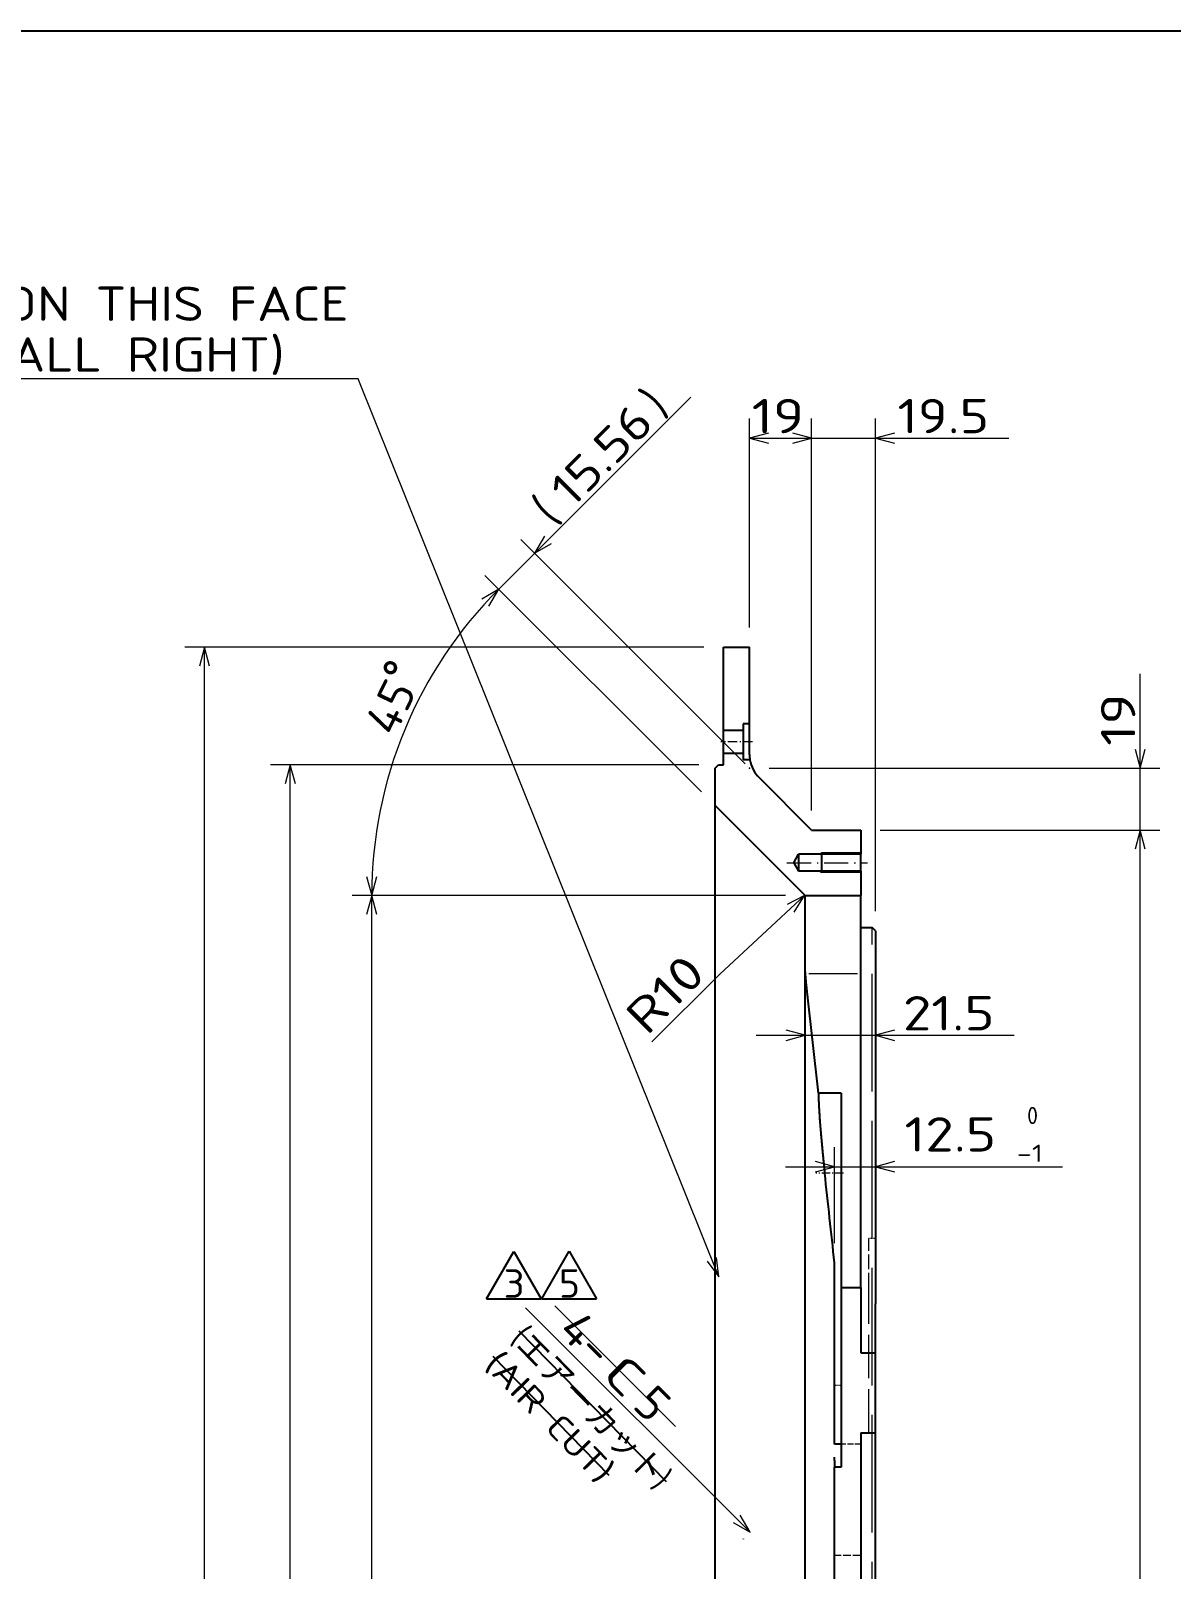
# Model space of a CAD drawing. Extents: x 0 to 894, y -8 to 586.
# Drawn here: x 258.6 to 374.9, y 417 to 574 of the extents above; entities that cross this region are included whole.
import ezdxf
from ezdxf.enums import TextEntityAlignment as Align

# ---------------------------------------------------------------- set-up
doc = ezdxf.new("R2010")
doc.units = 0
doc.linetypes.add('DASHDOT', pattern=[18.5, 12, -3, 0.5, -3])
doc.linetypes.add('DASHED', pattern=[15, 12, -3])
doc.layers.get('0').update_dxf_attribs({"lineweight": 13})
doc.styles.get("Standard").update_dxf_attribs({"font": 'isocp.shx'})
doc.dimstyles.get("Standard").update_dxf_attribs({"dimtxt": 2.5, "dimasz": 2.5, "dimexe": 1.25, "dimexo": 0.625, "dimtad": 1, "dimcen": 2.5, "dimadec": 0, "dimazin": 0, "dimtfac": 1, "dimtmove": 0, "dimatfit": 0, "dimfxl": 1, "dimarcsym": 0})

# ---------------------------------------------------------------- blocks, each defined once
blk = doc.blocks.new('*D51')
at = {"color": 7, "lineweight": 13}
for p, q in [((337.549405, 476.504481), (337.549405, 469.502396)), ((332.549405, 471.502396), (358.867274, 471.502396))]:
    blk.add_line(p, q, dxfattribs=at)
for points in [[(335.617554, 470.984756), (337.549405, 471.502396), (335.617554, 472.020035)], [(346.647924, 472.020035), (344.716072, 471.502396), (346.647924, 470.984756)]]:
    blk.add_lwpolyline(points, dxfattribs=at)
at = {"color": 7, "lineweight": 13, "width": 0.836938}
blk.add_text('21.5', height=3.5, dxfattribs=at).set_placement((347.521464, 472.002396), (356.867274, 472.002396), align=Align.FIT)
blk = doc.blocks.new('*D52')
at = {"color": 7, "lineweight": 13}
for p, q in [((340.549405, 450.298742), (340.549405, 460.087692)), ((335.549405, 458.087692), (363.806511, 458.087692))]:
    blk.add_line(p, q, dxfattribs=at)
for points in [[(338.617554, 457.570053), (340.549405, 458.087692), (338.617554, 458.605331)], [(346.647924, 458.605331), (344.716072, 458.087692), (346.647924, 457.570053)]]:
    blk.add_lwpolyline(points, dxfattribs=at)
for s, height, width, p, p2 in [('12.5', 3.5, 0.836938, (347.683606, 459.63769), (357.029416, 459.63769)), (' 0', 1.75, 0.685679, (359.129415, 462.437688), (361.30073, 462.437688)), ('-1', 1.75, 0.868247, (359.129417, 458.587692), (361.806511, 458.587692))]:
    blk.add_text(s, height=height, dxfattribs=dict(at, width=width)).set_placement(p, p2, align=Align.FIT)
blk = doc.blocks.new('*D53')
at = {"color": 7, "lineweight": 13}
for p, q in [((306.299405, 517.017563), (325.901573, 536.619736)), ((331.444836, 499.20547), (308.551858, 522.098434)), ((326.968525, 496.348445), (304.885193, 518.431768))]:
    blk.add_line(p, q, dxfattribs=at)
blk.add_lwpolyline([(310.966072, 522.416285), (309.966072, 520.68423), (311.698123, 521.68423)], dxfattribs=at)
for s, p in [(')', (323.017967, 534.443242)), ('(', (311.924565, 523.349838))]:
    blk.add_text(s, height=3.5, rotation=45.000001, dxfattribs=at).set_placement(p)
at = {"color": 7, "lineweight": 13, "width": 0.8352}
blk.add_text('15.56', height=3.5, rotation=45.000023, dxfattribs=at).set_placement((313.747513, 525.172775), (322.31086, 533.73613), align=Align.FIT)
blk = doc.blocks.new('*D54')
at = {"color": 7, "lineweight": 13}
for p, q in [((326.968525, 496.348445), (304.885193, 518.431768)), ((335.549405, 485.767563), (291.355232, 485.767563))]:
    blk.add_line(p, q, dxfattribs=at)
for points in [[(305.299405, 515.285507), (306.299405, 517.017563), (304.567355, 516.017563)], [(292.837593, 487.699417), (293.355232, 485.767563), (293.872869, 487.699417)]]:
    blk.add_lwpolyline(points, dxfattribs=at)
blk.add_arc((337.549405, 485.767563), 44.194173, 135, 180.000009, dxfattribs=at)
blk.add_text('%%d', height=3.5, rotation=63.929922, dxfattribs=at).set_placement((297.386276, 506.968898))
at = {"color": 7, "lineweight": 13, "width": 0.868248}
blk.add_text('45', height=3.5, rotation=63.929958, dxfattribs=at).set_placement((295.662051, 501.851832), (298.015058, 506.66128), align=Align.FIT)
blk = doc.blocks.new('*D55')
at = {"color": 7, "lineweight": 13}
for p, q in [((335.549405, 485.767563), (291.355232, 485.767563)), ((293.355232, 165.767563), (293.355232, 485.767563)), ((335.549405, 165.767563), (291.355232, 165.767563))]:
    blk.add_line(p, q, dxfattribs=at)
for points in [[(293.872869, 483.835709), (293.355232, 485.767563), (292.837593, 483.835709)], [(292.837593, 167.699417), (293.355232, 165.767563), (293.872869, 167.699417)]]:
    blk.add_lwpolyline(points, dxfattribs=at)
at = {"color": 7, "lineweight": 13, "width": 0.854609}
blk.add_text('960', height=3.5, rotation=90, dxfattribs=at).set_placement((292.855232, 323.491503), (292.855232, 331.610289), align=Align.FIT)
at = {"color": 7, "lineweight": 13}
blk.add_text('%%c', height=3.5, rotation=90.000003, dxfattribs=at).set_placement((292.855232, 319.924836))
blk = doc.blocks.new('*D56')
at = {"color": 7, "lineweight": 13}
for p, q in [((326.716072, 499.100896), (283.049405, 499.100896)), ((285.049405, 152.43423), (285.049405, 499.100896)), ((326.716072, 152.43423), (283.049405, 152.43423))]:
    blk.add_line(p, q, dxfattribs=at)
for points in [[(285.567044, 497.169052), (285.049405, 499.100896), (284.531766, 497.169052)], [(284.531766, 154.366074), (285.049405, 152.43423), (285.567044, 154.366074)]]:
    blk.add_lwpolyline(points, dxfattribs=at)
for s, height, width, p, p2 in [('-0.1', 1.75, 0.836938, (280.699404, 331.706135), (280.699404, 336.379038)), ('-0.5', 1.75, 0.768149, (284.549405, 331.706135), (284.549405, 336.379038)), ('1040', 3.5, 0.848056, (283.499407, 318.722754), (283.499407, 329.606134))]:
    blk.add_text(s, height=height, rotation=90, dxfattribs=dict(at, width=width)).set_placement(p, p2, align=Align.FIT)
blk.add_text('%%c', height=3.5, rotation=90.000003, dxfattribs=at).set_placement((283.499407, 315.156087))
blk = doc.blocks.new('*D57')
at = {"color": 7, "lineweight": 13}
for p, q in [((327.216072, 511.100896), (274.306002, 511.100896)), ((276.306002, 140.43423), (276.306002, 511.100896)), ((327.216072, 140.43423), (274.306002, 140.43423))]:
    blk.add_line(p, q, dxfattribs=at)
for points in [[(276.823641, 509.169052), (276.306002, 511.100896), (275.788363, 509.169052)], [(275.788363, 142.366074), (276.306002, 140.43423), (276.823641, 142.366074)]]:
    blk.add_lwpolyline(points, dxfattribs=at)
at = {"color": 7, "lineweight": 13, "width": 0.848056}
blk.add_text('1112', height=3.5, rotation=90, dxfattribs=at).set_placement((275.806002, 321.844618), (275.806002, 332.727999), align=Align.FIT)
at = {"color": 7, "lineweight": 13}
blk.add_text('%%c', height=3.5, rotation=90.000003, dxfattribs=at).set_placement((275.806002, 318.277952))
blk = doc.blocks.new('*D69')
at = {"color": 7, "lineweight": 13}
for p, q in [((331.882739, 513.100896), (331.882739, 534.43423)), ((338.216072, 494.43423), (338.216072, 534.43423)), ((331.882739, 532.43423), (338.216072, 532.43423))]:
    blk.add_line(p, q, dxfattribs=at)
for points in [[(333.81459, 532.951869), (331.882739, 532.43423), (333.81459, 531.91659)], [(336.28422, 531.91659), (338.216072, 532.43423), (336.28422, 532.951869)]]:
    blk.add_lwpolyline(points, dxfattribs=at)
at = {"color": 7, "lineweight": 13, "width": 0.892365}
blk.add_text('19', height=3.5, dxfattribs=at).set_placement((332.102351, 532.93423), (337.456542, 532.93423), align=Align.FIT)
blk = doc.blocks.new('*D70')
at = {"color": 7, "lineweight": 13}
for p, q in [((338.216072, 494.43423), (338.216072, 534.43423)), ((344.716072, 484.15064), (344.716072, 534.43423)), ((333.216072, 532.43423), (358.31607, 532.43423))]:
    blk.add_line(p, q, dxfattribs=at)
for points in [[(336.28422, 531.91659), (338.216072, 532.43423), (336.28422, 532.951869)], [(346.647924, 532.951869), (344.716072, 532.43423), (346.647924, 531.91659)]]:
    blk.add_lwpolyline(points, dxfattribs=at)
at = {"color": 7, "lineweight": 13, "width": 0.836938}
blk.add_text('19.5', height=3.5, dxfattribs=at).set_placement((346.970263, 532.93423), (356.316073, 532.93423), align=Align.FIT)
blk = doc.blocks.new('*D71')
at = {"color": 7, "lineweight": 13}
for p, q in [((371.716072, 487.43423), (371.716072, 508.391546)), ((333.882739, 498.767563), (373.716072, 498.767563)), ((345.216072, 492.43423), (373.716072, 492.43423))]:
    blk.add_line(p, q, dxfattribs=at)
for points in [[(371.198433, 500.699407), (371.716072, 498.767563), (372.233711, 500.699407)], [(372.233711, 490.502375), (371.716072, 492.43423), (371.198433, 490.502375)]]:
    blk.add_lwpolyline(points, dxfattribs=at)
at = {"color": 7, "lineweight": 13, "width": 0.892368}
blk.add_text('19', height=3.5, rotation=90, dxfattribs=at).set_placement((371.216072, 501.037359), (371.216072, 506.391566), align=Align.FIT)
blk = doc.blocks.new('*D72')
at = {"color": 7, "lineweight": 13}
for p, q in [((345.216072, 492.43423), (373.716072, 492.43423)), ((371.716072, 159.100896), (371.716072, 492.43423)), ((345.216072, 159.100896), (373.716072, 159.100896))]:
    blk.add_line(p, q, dxfattribs=at)
for points in [[(372.233711, 490.502375), (371.716072, 492.43423), (371.198433, 490.502375)], [(371.198433, 161.03275), (371.716072, 159.100896), (372.233711, 161.03275)]]:
    blk.add_lwpolyline(points, dxfattribs=at)
for s, width, p, p2 in [('(加工基準)(MACHINING REFERENCE)', 1.072147, (371.216072, 285.542587), (371.216072, 373.101252)), ('1000', 0.848056, (371.216072, 273.659205), (371.216072, 284.542587))]:
    blk.add_text(s, height=3.5, rotation=90, dxfattribs=dict(at, width=width)).set_placement(p, p2, align=Align.FIT)

msp = doc.modelspace()

# ---------------------------------------------------------------- linework, layer by layer
at = {"color": 7, "lineweight": 25}
for p, q in [((30, 574), (821, 574)), ((329.2161, 502.6009), (329.2161, 511.1009)), ((329.2161, 511.1009), (331.8827, 511.1009)), ((331.8827, 503.2676), (331.8827, 511.1009)), ((331.2161, 502.6009), (329.2161, 502.6009)), ((329.2161, 502.4581), (329.2161, 502.6009)), ((329.2161, 500.2676), (329.2161, 502.4581)), ((331.8827, 503.2676), (331.2161, 503.2676)), ((331.2161, 503.2676), (331.2161, 502.6009)), ((331.2161, 502.6009), (331.2161, 502.4581)), ((331.2161, 502.4581), (331.2161, 500.2676)), ((331.8827, 503.0431), (331.8827, 503.2676)), ((331.8827, 500.1434), (331.8827, 503.0431)), ((329.2161, 499.1009), (329.2161, 500.2676)), ((331.2161, 500.2676), (329.2161, 500.2676)), ((331.2161, 500.2676), (331.2161, 499.6009)), ((331.928, 499.6009), (331.2161, 499.6009)), ((328.3827, 498.7676), (328.7161, 499.1009)), ((328.3827, 494.9342), (328.3827, 498.7676)), ((328.7161, 499.1009), (329.2161, 499.1009)), ((338.2161, 492.4342), (332.859, 497.7913)), ((337.5494, 485.7676), (328.3827, 494.9342)), ((328.3827, 177.3098), (328.3827, 494.9342)), ((338.2161, 492.4342), (343.2161, 492.4342)), ((343.2161, 492.4342), (343.2161, 489.9676)), ((336.3824, 489.1009), (336.8827, 489.9676)), ((336.8827, 489.9676), (336.8827, 488.6854)), ((343.2161, 489.9676), (336.8827, 489.9676)), ((339.2161, 490.1009), (339.2161, 489.9676)), ((339.2161, 489.9676), (339.2161, 488.6854)), ((343.2161, 488.6854), (343.2161, 489.9676)), ((336.3824, 489.1009), (336.8827, 488.2342)), ((336.8827, 488.6854), (336.8827, 488.2342)), ((343.2161, 488.2342), (336.8827, 488.2342)), ((339.2161, 488.6854), (339.2161, 488.2342)), ((339.2161, 488.2342), (339.2161, 488.1009)), ((343.2161, 488.2342), (343.2161, 488.6854)), ((343.2161, 488.2342), (343.2161, 485.7676)), ((337.5494, 478.5045), (337.5494, 485.7676)), ((337.5494, 485.7676), (343.2161, 485.7676)), ((343.2161, 478.5045), (343.2161, 485.7676)), ((343.2161, 482.5051), (344.3827, 482.5051)), ((344.7161, 482.1506), (344.3827, 482.5051)), ((344.7161, 482.1506), (344.7161, 444.1009)), ((337.5494, 477.7544), (337.5494, 478.5045)), ((337.5494, 410.2386), (337.5494, 477.7544)), ((343.2161, 475.3225), (343.2161, 478.5045)), ((343.2161, 449.1009), (343.2161, 475.3225)), ((341.2161, 465.5992), (338.9291, 465.5992)), ((341.2161, 465.5992), (341.2161, 449.1009)), ((305.0494, 444.6033), (307.8494, 449.4531)), ((307.8494, 449.4531), (310.6494, 444.6033)), ((310.6863, 444.6109), (313.4863, 449.4606)), ((313.4863, 449.4606), (316.2863, 444.6109)), ((341.2161, 449.1009), (341.2161, 445.7676)), ((343.2161, 445.7676), (343.2161, 449.1009)), ((340.5494, 435.7676), (340.5494, 448.2987)), ((305.0494, 444.6033), (310.6494, 444.6033)), ((310.6863, 444.6109), (316.2863, 444.6109)), ((341.2161, 445.7676), (341.2161, 427.4342)), ((341.2161, 445.7676), (343.2161, 445.7676)), ((343.2161, 445.7676), (343.2161, 439.1009)), ((344.7161, 439.1009), (344.7161, 444.1009)), ((308.3589, 441.3387), (323.3649, 425.9669)), ((305.7013, 438.7445), (317.5442, 426.6128)), ((343.2161, 439.1009), (344.7161, 439.1009)), ((344.7161, 430.9342), (344.7161, 439.1009)), ((340.5494, 429.7676), (340.5494, 435.7676)), ((343.2161, 430.9342), (343.2161, 415.6009)), ((343.2161, 430.9342), (344.7161, 430.9342)), ((344.7161, 425.9342), (344.7161, 430.9342)), ((340.5494, 429.7657), (340.5494, 429.7676)), ((341.2161, 429.7676), (340.5494, 429.7676)), ((340.5494, 428.1009), (340.5494, 428.4641)), ((340.5494, 428.1009), (340.5494, 427.4342)), ((340.5494, 410.7676), (340.5494, 427.4342)), ((341.2161, 427.4342), (340.5494, 427.4342)), ((344.7161, 420.6009), (344.7161, 425.9342)), ((331.2403, 420.1217), (331.2403, 420.1009)), ((344.7161, 415.6009), (344.7161, 420.6009))]:
    msp.add_line(p, q, dxfattribs=at)
at = {"color": 7, "linetype": 'DASHDOT', "lineweight": 13, "ltscale": 0.081363}
msp.add_line((332.1992, 501.4342), (328.9447, 501.4342), dxfattribs=at)
at = {"color": 7, "lineweight": 13}
for p, q in [((338.9851, 489.9676), (339.2161, 490.1009)), ((343.2161, 490.1009), (339.2161, 490.1009)), ((338.9851, 488.2342), (339.2161, 488.1009)), ((343.2161, 488.1009), (339.2161, 488.1009)), ((342.8827, 477.7742), (337.9204, 477.7742))]:
    msp.add_line(p, q, dxfattribs=at)
at = {"color": 7, "linetype": 'DASHDOT', "lineweight": 13, "ltscale": 0.205011}
msp.add_line((335.699, 489.1009), (343.8994, 489.1009), dxfattribs=at)
at = {"color": 7, "linetype": 'DASHED', "lineweight": 13}
msp.add_line((344.3827, 405.7676), (344.3827, 482.5051), dxfattribs=at)
at = {"color": 7, "linetype": 'DASHDOT', "lineweight": 13, "ltscale": 0.069962}
msp.add_line((341.4493, 457.4342), (338.6508, 457.4342), dxfattribs=at)
at = {"color": 7, "linetype": 'DASHED', "lineweight": 13, "ltscale": 0.016667}
msp.add_line((344.7161, 450.7676), (344.0494, 450.7676), dxfattribs=at)
at = {"color": 7, "linetype": 'DASHED', "lineweight": 13, "ltscale": 0.125}
msp.add_line((344.0494, 445.7676), (344.0494, 450.7676), dxfattribs=at)
at = {"color": 7, "linetype": 'DASHED', "lineweight": 13, "ltscale": 0.370833}
msp.add_line((344.0494, 430.9342), (344.0494, 445.7676), dxfattribs=at)
at = {"color": 230, "lineweight": 13}
for p, q in [((331.9304, 420.791), (309.0193, 443.7021)), ((312.0245, 443.8789), (324.3162, 431.5872))]:
    msp.add_line(p, q, dxfattribs=at)
at = {"color": 7, "linetype": 'DASHDOT', "lineweight": 13, "ltscale": 0.020005}
msp.add_line((341.2828, 435.7676), (340.4826, 435.7676), dxfattribs=at)
at = {"color": 7, "linetype": 'DASHED', "lineweight": 13, "ltscale": 0.05}
msp.add_line((343.2161, 429.7676), (341.2161, 429.7676), dxfattribs=at)
at = {"color": 7, "linetype": 'DASHED', "lineweight": 13, "ltscale": 0.066667}
msp.add_line((343.2161, 418.4342), (340.5494, 418.4342), dxfattribs=at)
at = {"color": 7, "lineweight": 13}
for points in [[(328.7569, 446.8432), (291.9837, 538.4924), (179.8051, 538.4924)], [(337.485, 485.7676), (328.8385, 477.7485), (321.9327, 470.8427)], [(336.4205, 484.0744), (337.485, 485.7676), (335.7165, 484.8334)], [(327.5571, 448.4433), (328.7569, 446.8432), (328.5179, 448.8288)]]:
    msp.add_lwpolyline(points, dxfattribs=at)
at = {"color": 7, "lineweight": 25}
for points in [[(338.9292, 465.5992, 0.000201), (337.8264, 475.3225)], [(340.5494, 448.2987, 0.000323), (339.5482, 457.4342)]]:
    msp.add_lwpolyline(points, format="xyb", dxfattribs=at)
at = {"color": 230, "lineweight": 13}
msp.add_lwpolyline([(330.1983, 421.791), (331.9304, 420.791), (330.9304, 422.5231)], dxfattribs=at)
at = {"color": 7, "lineweight": 25}
for centre, radius, start, end in [((335.1518, 500.1429), 3.2691, 179.990655, 189.543198), ((335.2161, 500.1483), 3.3334, 189.451677, 224.999903)]:
    msp.add_arc(centre, radius, start, end, dxfattribs=at)
for points, knots in [([(337.8264, 475.3225), (337.7544, 475.9552), (337.6878, 476.5904), (337.628, 477.2166), (337.5737, 477.8848), (337.5532, 478.3237), (337.5507, 478.3933), (337.5494, 478.4538), (337.5494, 478.5045)], [0, 0, 0, 0, 0, 0, 16.50984183, 16.50984183, 16.50984183, 20.0602302, 20.0602302, 20.0602302, 20.0602302, 20.0602302, 20.0602302]), ([(338.9291, 465.5992), (338.9107, 465.3816), (338.9124, 464.9932), (338.934, 464.4544), (339.0218, 462.9495), (339.182, 461.0295), (339.2921, 459.8501), (339.4151, 458.6421), (339.5482, 457.4342)], [0, 0, 0, 0, 0, 0, 23.24000895, 23.24000895, 23.24000895, 54.85838873, 54.85838873, 54.85838873, 54.85838873, 54.85838873, 54.85838873])]:
    msp.add_open_spline(points, degree=5, knots=knots, dxfattribs=at)
at = {"color": 7, "lineweight": 5}
for p in [(331.8827, 498.7676), (337.8264, 475.3225)]:
    msp.add_point(p, dxfattribs=at)

# ---------------------------------------------------------------- texts
at = {"color": 7, "lineweight": 13}
for s, height, width, p, p2 in [('PAINTING ARE UNNECESSARY ON THIS FACE', 3.5, 0.946201, (179.8051, 544.3999), (290.9837, 544.3999)), ('(ONLY THE UNDERCOATING IS ALL RIGHT)', 3.5, 0.942984, (179.8051, 539.2207), (284.4763, 539.2207)), ('3', 2.91, 0.913975, (306.7994, 444.7154), (308.9525, 444.7154)), ('5', 2.91, 0.913975, (312.4363, 444.7227), (314.5894, 444.7227))]:
    msp.add_text(s, height=height, dxfattribs=dict(at, width=width)).set_placement(p, p2, align=Align.FIT)
for s, height, rotation, width, p, p2 in [('R10', 3.5, 45, 0.906847, (321.4177, 471.3577), (327.6164, 477.5564)), ('(エアーカット)', 2.5, 314.309892, 1.367032, (307.3248, 440.3293), (322.3308, 424.9574)), ('(AIR CUT)', 2.5, 314.309903, 0.943123, (304.6776, 437.7451), (316.5205, 425.6135))]:
    msp.add_text(s, height=height, rotation=rotation, dxfattribs=dict(at, width=width)).set_placement(p, p2, align=Align.FIT)
at = {"color": 230, "lineweight": 13}
for s, rotation, width, p, p2 in [('4-', 314.999962, 0.764885, (312.2013, 441.2272), (315.9873, 437.4412)), ('C', 314.99988, 1.146437, (316.6944, 436.7341), (319.1263, 434.3022)), ('5', 315.00006, 0.913973, (319.8334, 433.5951), (321.6646, 431.764))]:
    msp.add_text(s, height=3.5, rotation=rotation, dxfattribs=dict(at, width=width)).set_placement(p, p2, align=Align.FIT)

# ---------------------------------------------------------------- dimensions: what is measured, and where the dimension line sits
at = {"lineweight": 0}
for base, p1, p2, angle, text, override, picture, middle, dimtype in [((309.9661, 520.6842), (328.3827, 494.9342), (332.859, 497.7913), 45, '(<>)', {"dimlfac": 3}, '*D53', (318.3827, 529.1009), 160), ((276.306, 511.1009), (329.2161, 140.4342), (329.2161, 511.1009), 90, '%%c<>', {"dimlfac": 3}, '*D57', (276.306, 325.503), 161), ((285.0494, 499.1009), (328.7161, 152.4342), (328.7161, 499.1009), 90, '%%c<>{}{\\S-0.1^ -0.5;}', {"dimlfac": 3, "dimtol": 0, "dimlim": 0, "dimtp": -0.1, "dimtm": 0.5}, '*D56', (285.0494, 325.7676), 161), ((371.7161, 492.4342), (343.2161, 159.1009), (343.2161, 492.4342), 90, '<>(加工基準)(MACHINING REFERENCE)', {"dimlfac": 3}, '*D72', (371.7161, 323.3802), 161), ((293.3552, 485.7676), (337.5494, 165.7676), (337.5494, 485.7676), 90, '%%c<>', {"dimlfac": 3}, '*D55', (293.3552, 325.7676), 161)]:
    dim = msp.add_linear_dim(base=base, p1=p1, p2=p2, angle=angle, text=text, dimstyle='STANDARD', override=override, dxfattribs=at)
    dim.commit()
    dim.dimension.update_dxf_attribs({"geometry": picture, "text_midpoint": middle, "dimtype": dimtype})
for base, p1, p2, angle, picture, middle in [((331.8827, 532.4342), (338.2161, 492.4342), (331.8827, 511.1009), 180, '*D69', (334.7794, 532.4342)), ((338.2161, 532.4342), (344.7161, 482.1506), (338.2161, 492.4342), 180, '*D70', (351.6432, 532.4342)), ((371.7161, 498.7676), (343.2161, 492.4342), (331.8827, 498.7676), 90, '*D71', (371.7161, 503.7145)), ((337.5494, 471.5024), (344.7161, 474.8357), (337.5494, 478.5045), 180, '*D51', (352.1944, 471.5024))]:
    dim = msp.add_linear_dim(base=base, p1=p1, p2=p2, angle=angle, dimstyle='STANDARD', override={"dimlfac": 3}, dxfattribs=at)
    dim.commit()
    dim.dimension.update_dxf_attribs({"geometry": picture, "text_midpoint": middle, "dimtype": 160})
dim = msp.add_angular_dim_2l(base=(299.2761, 507.8646), line1=((337.5494, 485.7676), (328.3827, 494.9342)), line2=((348.5979, 485.7676), (337.5494, 485.7676)), dimstyle='STANDARD', dxfattribs=at)
dim.commit()
dim.dimension.update_dxf_attribs({"geometry": '*D54', "text_midpoint": (297.8517, 505.1896), "dimtype": 162})
dim = msp.add_linear_dim(base=(344.7161, 458.0877), p1=(340.5494, 448.2987), p2=(344.7161, 454.7544), text='<>{}{\\S0^ -1;}', dimstyle='STANDARD', override={"dimlfac": 3, "dimtol": 0, "dimlim": 0, "dimtp": 0, "dimtm": 1}, dxfattribs=at)
dim.commit()
dim.dimension.update_dxf_attribs({"geometry": '*D52', "text_midpoint": (354.7451, 458.0877), "dimtype": 160})

doc.saveas('drawing.dxf')
